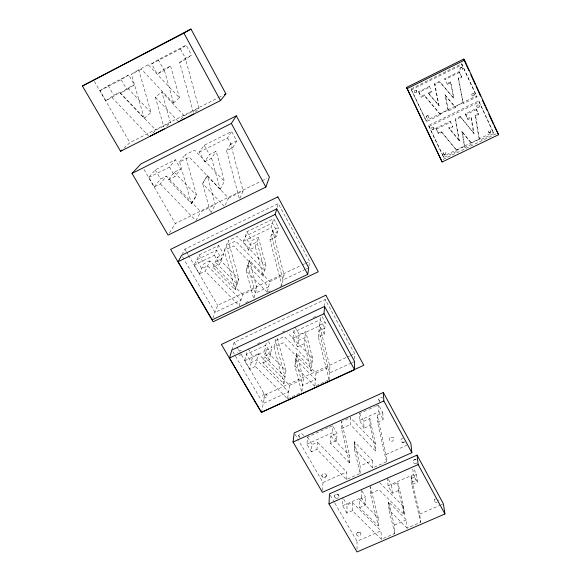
<?xml version="1.0" encoding="UTF-8"?>
<svg xmlns="http://www.w3.org/2000/svg" width="581" height="581" viewBox="0 0 581 581"><rect width="100%" height="100%" fill="white"/><g stroke="black" fill="none" stroke-linecap="round" stroke-linejoin="round"><path stroke-width="0.44" stroke-dasharray="2.9 2.18" d="M375.471 406.322L378.572 404.957L382.799 412.735L377.222 415.255L386.016 454.487L386.438 461.808L372.69 467.901L354.454 449.004L354.41 441.85L354.388 449.026L360.133 473.464L346.494 479.507L316.965 449.345L317.502 442.163L311.982 444.647L311.365 451.865L316.965 449.345M231.877 350.002L234.165 342.332L325.178 299.469L354.621 353.676L354.592 361.52L352.239 362.602M356.589 534.324C356.364 531.39 361.193 531.332 360.961 534.317A2.186 1.888 -1 0 1 357.627 535.885A2.186 1.888 -1 0 1 357.736 532.617A2.186 1.888 -1 0 1 360.961 534.317M352.369 510.692L352.42 502.558L347.031 504.918L346.908 513.081L352.369 510.692L381.361 539.299L394.768 533.503L394.23 525.122L388.733 502.122L406.395 519.85L407.107 528.165L420.622 522.326L419.714 514.076L411.087 476.776L416.613 474.343L413.382 468.409M349.304 462.817L349.464 455.497L341.664 421.697L342.209 421.348M369.886 418.56L370.09 425.466L363.946 428.233L363.829 421.29L369.886 418.56L375.486 443.899L375.704 451.125L350.314 424.544L350.394 417.645L343.03 420.978M378.768 399.488L379.821 401.493M346.494 479.507L346.625 471.99L317.502 442.163M267.18 396.133C263.651 386.096 259.446 403.686 267.151 396.235M346.908 513.081L342.652 505.724L342.841 497.648M349.377 462.832L341.468 428.698L341.664 421.697M435.002 498.803L434.29 500.851M349.275 462.803L330.487 443.361L336.733 440.449L337.002 433.368L332.666 425.706L328.621 427.493M336.733 440.449L332.339 432.7L332.666 425.706M321.859 475.229C321.366 478.272 326.399 478.591 326.326 475.519M330.48 443.325L330.858 436.142L337.002 433.368M338.999 496.428C339.362 493.385 334.358 493.298 334.569 496.334M322.506 490.524L322.985 482.491L298.685 440.659M328.984 379.814L329.928 366.742L319.485 325.128L325.251 322.426L321.54 315.636M329.151 379.742L318.373 337.06L324.314 334.286L325.251 322.426M413.919 477.183C404.434 481.424 421.828 484.111 413.904 477.183M416.185 459.477L413.955 459.818L413.156 461.939M324.59 306.434L325.178 299.469M328.207 380.17L314.844 386.307L316.035 373.14L296.717 353.342L294.865 366.045L301.779 392.298L303.347 378.986L296.651 353.371M318.373 337.06L319.485 325.128M324.314 334.286L319.63 325.774L320.487 316.543M311.365 451.865L306.913 444.174L307.596 437.05L327.844 427.841M268.437 341.475L271.828 347.416L265.691 350.285L262.961 362.878L283.869 383.75L274.014 347.031L283.317 342.805L311.271 371.092L312.607 358.223L305.7 331.649L299.259 334.576L297.537 346.755L304.139 343.734L305.613 331.613M326.304 475.774L326.319 475.621A2.237 1.968 1.6 0 0 323.109 473.697A2.237 1.968 1.6 0 0 322.84 477.095A2.237 1.968 1.6 0 0 326.319 475.614M389.749 437.798C388.762 448.285 399.67 434.348 389.807 437.725M308.925 266.156L309.593 261.414L278.27 203.553L184.911 249.147L182.419 253.744M314.844 386.307L294.93 366.008L296.717 353.342M289.563 385.341L287.58 398.813L255.335 366.422L258.284 353.735L289.563 385.341L303.347 378.986M298.837 435.401L298.816 436.004M297.537 346.755L292.788 338.309L294.269 328.824M283.935 383.729L285.968 370.642L265.691 350.285M341.461 428.647L350.314 424.544M274.014 347.031L275.931 337.365M261.494 412.401L264.921 395.029L240.047 352.406M262.961 362.878L269.279 359.937L271.828 347.416M272.591 230.468L284.08 274.864L281.85 285.46L269.969 239.83L272.591 230.468L278.51 227.599L273.673 218.739L246.94 231.732L243.504 241.13L248.566 250.171L255.393 246.99L263.2 276.2L233.78 245.923L224.23 250.433L235.145 289.65L238.776 278.938L228.239 240.774L237.201 236.416L266.004 265.851L263.2 276.2M269.279 359.937L264.464 351.556L266.599 341.802M433.942 128.641L433.978 128.205M255.335 366.422L249.554 369.109L252.67 356.356L248.392 348.978M267.362 291.655L269.831 281.669L284.08 274.864M249.554 369.109L244.695 360.786L247.063 351.716M269.969 239.83L276.069 236.881L278.51 227.599M220.177 189.268L189.319 157.168L179.594 161.961L191.447 203.561L168.352 179.892L174.206 172.201L180.64 168.984L175.397 159.746L155.265 169.848L148.801 177.474L154.277 186.915L160.349 183.886L166.435 176.079L200.779 211.811L215.239 204.686L207.33 175.738L228.544 198.128L224.484 206.567L202.558 183.523L207.264 175.774M249.46 260.571L256.817 287.878L253.752 298.83L246.141 270.775L249.46 260.571L269.831 281.669M276.069 236.881L271.073 227.767L273.673 218.739M277.181 207.352L278.27 203.553M241.224 350.808C239.684 349.617 237.208 351.026 237.433 352.95M242.676 294.632L209.806 260.905L205.246 271.124L239.183 305.766L242.676 294.632L256.817 287.878M220.155 189.341L224.404 181.294L216.197 151.285L209.421 154.553L204.679 161.714L199.319 152.12L204.243 145.243L231.601 131.509L236.707 140.9L232.836 147.647L226.583 150.777L239.51 199.181L243.119 190.946L230.657 143.935L236.707 140.9M330.858 436.142L349.37 455.468M255.284 246.925L258.356 237.368L266.033 265.749M312.6 358.245L287.537 332.826M459.215 140.747L449.302 128.728L448.866 127.726L452.338 126.026L452.802 126.963L449.316 128.67M246.141 270.775L249.525 260.535M248.566 250.171L251.834 240.527L258.356 237.368M311.271 371.092L304.161 343.741M362.079 491.01L365.405 496.857L359.516 499.442L359.566 507.54L378.369 525.965L370.344 493.509L379.073 489.739L404.245 514.715L403.599 506.472L397.883 482.666M212.842 318.17L217.606 305.345L301.452 265.299M404.245 514.715L403.599 506.465M428.567 93.664L432.003 91.972L431.647 91.224L428.226 92.909L428.567 93.664L439.083 105.873L434.893 84.499L439.89 82.059L453.964 98.552L450.943 82.676L450.442 81.936L446.912 83.671L447.348 84.39L450.921 82.655M433.905 128.757L432.467 129.592L431.443 128.372M488.476 132.025L490.124 132.548L490.778 130.914M223.692 254.18L217.403 257.23L238.711 278.967L235.08 289.679L213.074 267.347L219.56 264.21L223.692 254.18L218.732 245.465L199.043 255.03L194.134 265.089L199.312 273.985L205.246 271.124M224.23 250.433L228.239 240.774M213.074 267.347L217.403 257.23M194.134 265.089L214.425 255.255L218.732 245.465M199.312 273.985L204.047 263.687L209.806 260.905M241.957 353.844L240.948 354.868L239.532 355.136M416.759 91.464C416.7 89.104 412.96 90.607 414.529 92.372M210.758 213.321L215.239 204.686M195.855 220.649L200.779 211.811M226.583 150.777L230.657 143.935M191.381 203.59L196.531 195.201L185.121 154.793L194.599 150.167L224.375 181.388M191.447 203.561L196.531 195.201M207.33 175.738L202.558 183.523L210.525 212.472M169.456 232.945L175.331 223.503L261.283 181.141M199.319 152.12L227.549 137.973L231.601 131.509M204.679 161.714L211.557 158.286L216.088 151.227M168.352 179.892L174.99 176.573L180.64 168.984M179.594 161.961L185.121 154.793M148.801 177.474L169.565 167.067L175.397 159.746M154.277 186.915L160.552 179.021L166.435 176.079M195.499 112.046L198.934 108.211L185.354 58.332L191.534 55.13L186.138 45.195L158.555 59.473L151.597 63.903L157.262 74.063L164.292 70.439L170.473 66.016L163.668 69.524L157.262 74.063M180.771 119.323L184.148 115.728L198.934 108.211M476.899 106.831C477.742 108.502 480.255 106.657 478.998 105.335A1.3 1.249 -45.8 0 0 476.812 105.902A1.3 1.249 -45.8 0 0 478.345 107.434A1.3 1.249 -45.8 0 0 478.955 105.292M166.834 126.404L170.473 122.685L161.779 91.943M152.839 133.056L155.81 130.137L170.473 122.685M123.898 148.22L129.89 142.672L217.839 97.957M193.342 112.38L179.652 62.508L186.036 59.204L191.534 55.13M179.652 62.508L185.354 58.332M404.514 442.119L402.161 442.323L400.897 440.318M147.93 64.941L138.67 69.749L151.031 112.445L144.241 118.357L120.151 93.258L126.934 89.75L134.276 84.732L128.742 74.971L108.465 85.458L99.976 90.672L105.771 100.673L111.973 97.477L119.78 92.219L155.81 130.137M120.151 93.258L127.704 88.13L134.276 84.732M105.771 100.673L113.767 95.313L119.78 92.219M151.597 63.903L180.444 48.957L186.138 45.195M144.306 118.328L131.429 74.295L138.67 69.749M99.976 90.672L121.189 79.684L128.742 74.971M448.343 110.942L445.431 95.553L455.468 107.456L448.343 110.942L445.01 94.79L455.468 107.456M148.024 64.89L148.445 64.97M141.089 69.284L141.524 69.364M459.23 140.755L455.199 118.822L460.116 116.382L473.471 132.657L470.893 116.992L467.48 118.655L465.272 113.898L475.962 108.676L478.751 114.326L475.599 115.866L479.753 140.232L493.865 133.412L478.708 100.898L428.517 125.445L443.782 157.618L457.305 151.082L441.299 131.415L438.168 132.933L438.568 133.899L441.713 132.374L457.305 151.082M460.116 116.382L474.038 133.615L471.452 117.885L470.893 116.992M140.965 69.35L131.429 74.295M418.952 92.415L418.654 91.667L429.359 86.373L429.708 87.099L418.952 92.415L421.261 97.267L424.413 95.712L440.587 114.74L426.49 121.64L410.97 88.929L461.641 63.816L477.045 96.882L463.253 103.643L458.14 78.137L461.329 76.561L461.83 77.244L458.62 78.827L463.253 103.643M218.645 97.543L222.676 95.495M447.348 84.39L444.647 78.805L451.858 75.203L459.084 71.674L461.83 77.244M436.316 129.171L435.924 128.227L450.115 121.291L450.565 122.206L436.316 129.171L438.568 133.899M243.504 241.13L271.073 227.767M375.428 443.92L350.394 417.645M411.29 89.852L462.273 64.593M465.272 113.898L465.809 114.777L476.551 109.533M428.226 92.909L438.691 105.067L434.523 83.787L439.49 81.355L453.964 98.552M440.587 114.74L424.094 94.95L420.949 96.497L421.261 97.267M262.096 180.742L266.955 178.338M228.544 198.128L243.119 190.946M478.751 114.326L478.156 113.448L475.018 114.98L479.158 139.237L479.753 140.232M426.49 121.64L426.084 120.55L476.34 95.93L477.045 96.882M440.195 113.891L447.907 110.107M454.996 106.635L462.745 102.844M428.945 126.571L479.434 101.886M460.617 117.275L455.671 119.751L459.266 140.762M467.48 118.655L468.025 119.555L471.452 117.885M443.782 157.618L443.274 156.318L493.058 132.243L493.865 133.412M456.826 150.036L464.466 146.339L461.859 131.299L472.041 143.957L464.989 147.371L464.466 146.339M471.489 142.948L479.158 139.237M443.078 159.412L496.646 133.528M459.578 72.334L445.068 79.503L444.647 78.805M244.695 360.786L264.464 351.556M292.788 338.309L319.63 325.774M302.273 264.914L304.713 263.745M305.526 263.36L309.593 261.414M305.483 269.272L282.998 279.991L271.32 235L277.326 232.088L272.416 223.104L268.081 225.159L245.276 236.278L250.251 245.189L256.976 242.052L264.645 270.855L235.603 240.97L226.299 245.443L237.019 284.124L215.304 262.125L221.695 259.032L216.648 250.2L196.668 259.896L201.76 268.669L207.606 265.851L240.992 300.021L214.977 312.418L184.337 259.968M306.289 268.887L308.7 267.739M245.64 302.694L248.821 301.183M267.253 292.403L246.206 270.739M268.059 292.025L270.463 290.878M280.078 286.302L281.683 285.54M282.519 331.983L284.799 330.909M313.319 317.538L315.744 316.413M258.284 353.735L252.67 356.356M257.557 343.691L261.559 341.839M306.913 444.174L332.339 432.7M264.921 395.029L346.392 357.468M347.213 357.09L349.682 355.95M350.503 355.572L354.621 353.676M316.035 373.14L329.928 366.742M351.454 362.958L329.55 373.031L318.947 330.901L324.801 328.163L320.189 319.761L315.97 321.692L293.754 332.129L298.423 340.473L304.974 337.525L311.946 364.498L284.327 336.537L275.263 340.742L285.017 376.967L264.37 356.378L270.593 353.473L265.858 345.208L246.38 354.316L251.166 362.529L256.86 359.879L288.604 391.863L263.244 403.526L232.792 351.556M287.675 398.769L301.612 392.378M363.946 428.233L359.61 420.412L359.559 413.563L368.201 409.598M359.61 420.412L378.892 411.704L378.572 404.957M382.799 412.735L383.184 419.569L377.527 422.118L386.438 461.808M342.652 505.724L361.324 497.532L361.251 489.543M368.986 409.242L374.658 406.685M398.45 490.538L392.219 493.218L388.057 485.767L413.389 474.641L412.575 466.921M322.985 482.491L346.625 471.99M360.133 473.464L360.082 466.013L372.457 460.508L354.475 441.829M386.016 454.487L406.758 445.271M359.566 507.54L365.536 504.925L365.405 496.857M416.613 474.343L417.485 482.15L411.885 484.612L420.622 522.326M392.219 493.218L391.703 485.288L397.789 482.615L398.392 490.517M357.032 549.277L357.017 541.252L381.005 530.852L381.361 539.299M394.23 525.122L406.395 519.85M419.714 514.076L440.231 505.179M441.015 504.838L442.591 504.155M285.968 370.642L277.093 337.3M464.989 147.371L462.331 132.272L472.041 143.957M359.516 499.442L378.115 517.649L370.54 487.19M462.461 68.376C461.713 66.299 458.714 68.616 460.457 69.909M461.256 67.534A1.315 1.271 -56.3 0 1 462.156 67.89A1.322 1.278 -56.3 0 1 461.873 69.96A1.322 1.278 -56.3 0 1 459.985 69.212A1.322 1.278 -56.3 0 1 461.249 67.534L461.307 67.534M239.525 355.136L238.907 354.976M474.292 94.209C473.471 92.074 470.668 94.616 472.251 95.669M458.772 139.767L448.852 127.784L449.302 128.728M211.557 158.286L220.184 189.232M450.442 81.936L453.521 97.724M299.956 437.762L298.816 435.895M416.127 459.716A2.244 1.983 -5.2 0 0 413.418 460.682A2.244 1.983 -5.2 0 0 413.984 463.188L414.042 463.231M398.464 490.546L404.274 514.628M173.421 103.106L179.231 97.666M352.42 502.558L381.005 530.852M379.596 482.658L403.57 506.545M407.107 528.165L389.197 510.241L388.674 502.151M174.206 172.201L196.472 195.231M160.349 183.886L195.238 220.003M127.704 88.13L150.973 112.474M111.973 97.477L148.7 135.961M173.334 103.019L141.662 69.509M148.583 65.108L179.166 97.593M155.425 97.143L178.04 121.204M184.148 115.728L161.845 91.9L155.359 97.187L163.842 126.919M443.325 153.413C443.586 155.352 446.687 154.19 445.656 152.549M426.636 117.776C425.241 116.098 428.669 114.646 428.887 116.803M433.731 127.573A1.278 1.249 -37.2 0 1 432.852 129.592A1.278 1.249 -37.2 0 1 431.552 127.864A1.278 1.249 -37.2 0 1 433.731 127.573L433.963 128.132M458.14 78.137L458.62 78.827M475.018 114.98L475.599 115.866M473.471 132.657L474.067 133.601M182.507 256.838L183.879 259.184M184.911 249.147L186.269 251.493M186.726 252.27L188.084 254.616M188.542 255.393L217.606 305.345M234.165 342.332L236.431 346.203M236.881 346.98L239.597 351.628M94.362 81.384L129.89 142.672M144.001 169.492L175.331 223.503M295.083 434.465L298.235 439.89M330.378 495.411L334.445 502.405M334.896 503.182L357.017 541.252M199.043 255.03L204.047 263.687M108.189 85.618L113.767 95.313M155.265 169.848L160.552 179.021M343.676 499.101L347.031 504.918M307.596 437.05L311.982 444.647M214.425 255.255L219.56 264.21M169.565 167.067L174.99 176.573M361.324 497.532L365.536 504.925M121.189 79.684L126.934 89.75M295.075 327.088L299.259 334.576M204.243 145.243L209.421 154.553M388.428 479.39L391.703 485.288M246.94 231.732L251.834 240.527M359.559 413.563L363.829 421.29M158.199 59.676L163.668 69.524M445.431 95.553L445.01 94.79L445.395 95.574M413.389 474.641L417.485 482.15M378.892 411.704L383.184 419.569M180.444 48.957L186.036 59.204M227.549 137.973L232.836 147.647M461.822 131.313L462.374 132.257M434.523 83.787L434.893 84.499M438.662 105.081L439.083 105.873M428.517 125.445L443.274 156.318M410.97 88.929L426.084 120.55M418.654 91.667L420.949 96.497M435.924 128.227L438.168 132.933M429.359 86.373L432.003 91.972M450.115 121.291L452.802 126.963M465.809 114.777L468.025 119.555M459.084 71.674L461.329 76.561M475.962 108.676L478.156 113.448M478.708 100.898L493.058 132.243M461.641 63.816L476.34 95.93M441.299 131.415L441.713 132.374M424.094 94.95L424.413 95.712M164.474 70.65L173.668 103.2M170.654 66.219L179.485 97.775M394.768 533.503L389.139 510.278L388.733 502.122M354.41 441.85L360.082 466.013M370.09 425.466L375.762 451.096M438.691 500.379A2.215 1.932 -6.2 0 0 438.648 500.096L438.684 500.285M411.087 476.776L411.885 484.612M387.607 477.916L388.057 485.767M377.222 415.255L377.527 422.118M378.057 517.671L378.427 525.943M372.457 460.508L372.69 467.901M370.141 485.571L370.344 493.509M303.347 435.735L303.347 435.699A2.273 2.026 3.8 0 0 299.883 434A2.273 2.026 3.8 0 0 299.992 437.508M379.814 401.304A2.295 2.077 -2.9 0 1 378.914 400.294A2.288 2.07 -2.9 0 1 380.468 397.542A2.295 2.077 -2.9 0 1 382.748 398.108M404.521 441.858A2.266 2.019 -4.5 0 1 401.035 440.994A2.266 2.019 -4.5 0 1 403.032 438.248M416.875 463.05A2.244 1.983 -5.2 0 1 413.984 463.188M437.217 502.318A2.215 1.932 -6.2 0 1 435.256 498.941M247.92 265.473L255.335 293.18L268.538 286.883L247.92 265.473M295.852 359.472L302.585 385.435L315.461 379.516L295.852 359.472M428.604 116.127L428.596 116.12A1.285 1.256 -41.4 0 0 426.432 116.527A1.285 1.256 -41.4 0 0 427.827 118.204A1.285 1.256 -41.4 0 0 428.604 116.127M473.457 95.88A1.307 1.256 -48.8 0 0 473.958 93.694A1.307 1.256 -48.8 0 0 471.837 94.42A1.307 1.256 -48.8 0 0 473.457 95.88M415.989 92.655A1.293 1.271 -54.1 0 0 416.236 90.44A1.293 1.271 -54.1 0 0 414.202 91.362A1.293 1.271 -54.1 0 0 415.989 92.655M489.776 132.65A1.285 1.235 -40.1 0 0 490.596 130.602A1.285 1.235 -40.1 0 0 488.432 130.994A1.285 1.235 -40.1 0 0 489.776 132.65M444.523 154.437A1.264 1.227 -31 0 0 445.685 152.6A1.264 1.227 -31 0 0 443.514 152.571A1.264 1.227 -31 0 0 444.523 154.437M335.636 497.946A2.222 1.939 0.5 0 0 339.006 496.334A2.222 1.939 0.5 0 0 335.724 494.584A2.222 1.939 0.5 0 0 335.636 497.946"/><path stroke-width="0.87" d="M354.563 369.712L354.592 361.52L324.59 306.434L231.877 350.002L229.495 358.027L261.494 412.401L354.563 369.712L323.98 313.718L324.59 306.434M328.999 503.901L329.478 493.857L417.056 455.126L443.376 503.821L444.93 513.982L357.032 551.95L328.999 503.901L418.167 464.604L417.056 455.126M293.056 442.018L294.182 432.918L383.344 392.487L410.883 443.441L411.871 452.679L322.397 492.31L293.056 442.018L383.852 400.963L383.344 392.487M307.763 274.355L308.7 267.739L276.745 208.87L181.592 255.277L178.12 261.682L212.225 319.819L307.763 274.355L275.14 214.44L276.745 208.87M265.873 187.053L269.388 177.14L236.314 115.844L140.827 164.009L132.032 173.443L168.098 235.123L265.873 187.053L231.347 123.419L236.314 115.844M220.468 100.571L225.907 93.853L190.975 29.05L82.415 86.003L120.572 151.3L220.468 100.571L183.923 33.146L190.975 29.05M120.572 151.3L121.908 150.072M82.415 86.003L183.923 33.146M224.295 94.674L225.907 93.853M150.218 136.085L164.401 128.88M178.52 121.712L179.471 121.233M180.422 120.746L181.374 120.26M182.325 119.78L185.186 118.328M186.138 117.841L187.089 117.355M188.048 116.875L193.778 113.963M132.032 173.443L231.347 123.419M406.577 87.426L463.667 59.102L464.546 60.126L498.585 134.719L442.126 161.983L406.577 87.426L442.126 161.983M406.983 88.668L464.546 60.126M178.12 261.682L275.14 214.44M229.495 358.027L323.98 313.718M498.585 134.719L494.082 125.736M383.852 400.963L411.871 452.679M418.167 464.604L444.93 513.982M463.667 59.102L468.925 70.621M470.806 74.731L475.309 84.608M476.057 86.249L480.567 96.119M482.441 100.237L485.07 105.989M485.818 107.638L486.951 110.107M488.824 114.217L493.327 124.087M277.841 196.879L170.632 249.343L213.133 321.765L318.294 271.763L277.841 196.879M325.832 295.213L221.383 344.46L261.312 412.292L363.808 365.275L325.832 295.213"/></g></svg>
